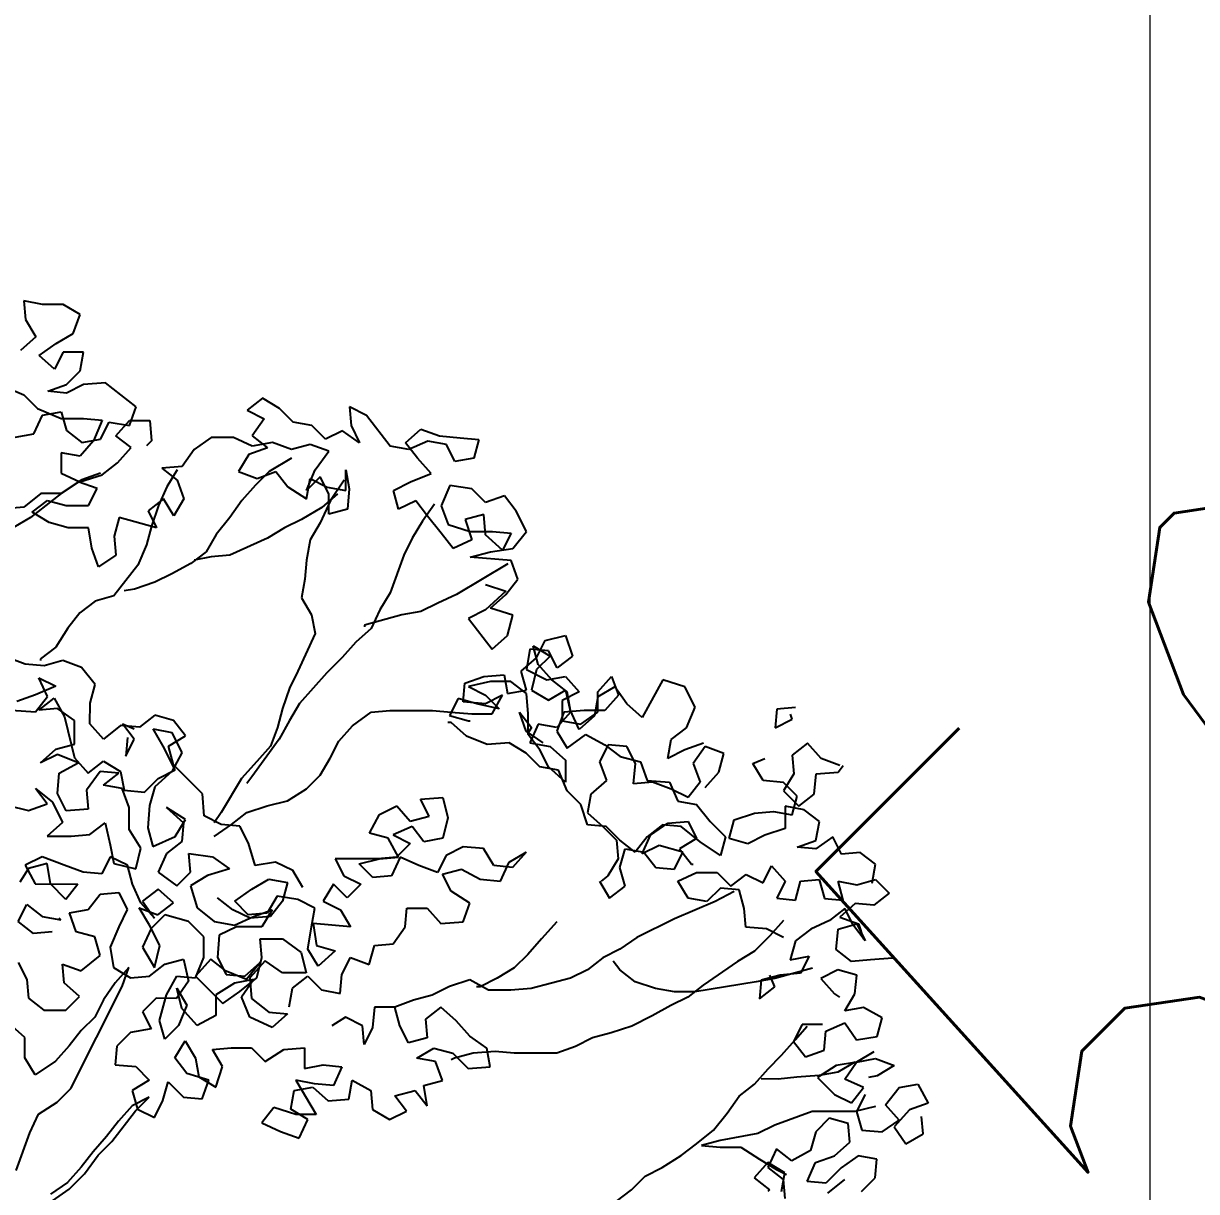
# Model space of a CAD drawing. Header units: millimetres. Extents: x 684983 to 685377, y 990360 to 990509.
# Drawn here: x 685037.061 to 685038.053, y 990438.119 to 990439.107 of the extents above; entities that cross this region are included whole.
import ezdxf

# ---------------------------------------------------------------- set-up
doc = ezdxf.new("R2010")
doc.units = ezdxf.units.MM
doc.layers.add('grid', color=8, linetype='Continuous', lineweight=9)
doc.layers.add('GRID LEVELS', color=7, linetype='Continuous', lineweight=13)
doc.layers.add('TEAK', color=7, linetype='Continuous')
doc.styles.get("Standard").update_dxf_attribs({"font": 'RomanS'})

# ---------------------------------------------------------------- blocks, each defined once
blk = doc.blocks.new('A$C25655A80')
at = {"color": 62}
for p, q in [((0.20665, 2.06565), (0.19608, 2.06758)), ((0.19608, 2.06758), (0.19703, 2.05701)), ((0.21818, 2.06564), (0.20665, 2.06565)), ((0.22779, 2.05986), (0.21818, 2.06564)), ((0.22394, 2.04929), (0.22779, 2.05986)), ((0.19703, 2.05701), (0.20279, 2.04739)), ((0.20279, 2.04739), (0.19413, 2.03971)), ((0.21432, 2.04353), (0.22394, 2.04929)), ((0.2047, 2.03681), (0.21432, 2.04353)), ((0.21816, 2.03872), (0.21334, 2.02911)), ((0.22969, 2.03871), (0.21816, 2.03872)), ((0.22776, 2.02814), (0.22969, 2.03871)), ((0.21334, 2.02911), (0.2047, 2.03681)), ((0.22006, 2.02046), (0.22776, 2.02814)), ((0.1845, 2.01953), (0.19603, 2.01471)), ((0.20949, 2.01662), (0.22006, 2.02046)), ((0.22968, 2.02045), (0.22006, 2.01565)), ((0.24218, 2.0214), (0.22968, 2.02045)), ((0.25947, 2.00792), (0.24218, 2.0214)), ((0.19603, 2.01471), (0.20371, 2.00701)), ((0.22006, 2.01565), (0.20949, 2.01662)), ((0.33061, 2.01266), (0.32195, 2.00594)), ((0.34022, 2.00689), (0.33061, 2.01266)), ((0.20371, 2.00701), (0.21716, 2.00123)), ((0.20659, 2.00316), (0.21717, 2.00508)), ((0.21717, 2.00508), (0.22004, 1.9945)), ((0.25561, 1.99735), (0.25947, 2.00792)), ((0.32195, 2.00594), (0.33156, 2.00113)), ((0.3479, 1.99919), (0.34022, 2.00689)), ((0.37963, 2.00781), (0.38058, 1.99724)), ((0.38924, 2.003), (0.37963, 2.00781)), ((0.20177, 1.99259), (0.20659, 2.00316)), ((0.21716, 2.00123), (0.22966, 2.00122)), ((0.22966, 2.00122), (0.24023, 2.00025)), ((0.24023, 2.00025), (0.23542, 1.98872)), ((0.23926, 1.98968), (0.24408, 1.99928)), ((0.24408, 1.99928), (0.25561, 1.99735)), ((0.24792, 1.99159), (0.25561, 2.00024)), ((0.25561, 2.00024), (0.26715, 2.00022)), ((0.26715, 2.00022), (0.2681, 1.98869)), ((0.33156, 2.00113), (0.32482, 1.99152)), ((0.35847, 1.99726), (0.3479, 1.99919)), ((0.40268, 1.98568), (0.38924, 2.003)), ((0.1912, 1.99068), (0.20177, 1.99259)), ((0.22004, 1.9945), (0.22869, 1.98776)), ((0.25656, 1.98485), (0.24792, 1.99159)), ((0.36615, 1.98956), (0.35847, 1.99726)), ((0.37577, 1.99436), (0.36615, 1.98956)), ((0.38538, 1.98762), (0.37577, 1.99436)), ((0.38058, 1.99724), (0.38538, 1.98762)), ((0.41133, 1.9876), (0.41999, 1.99528)), ((0.41999, 1.99528), (0.43056, 1.99142)), ((0.23542, 1.98872), (0.22772, 1.98007)), ((0.22869, 1.98776), (0.23926, 1.98968)), ((0.2681, 1.98869), (0.26521, 1.98581)), ((0.30175, 1.99058), (0.29213, 1.98386)), ((0.31425, 1.99057), (0.30175, 1.99058)), ((0.32482, 1.98575), (0.31425, 1.99057)), ((0.32482, 1.99152), (0.33347, 1.98478)), ((0.33635, 1.98766), (0.32482, 1.98575)), ((0.34692, 1.98381), (0.33635, 1.98766)), ((0.3575, 1.98668), (0.34692, 1.98381)), ((0.36807, 1.98283), (0.3575, 1.98668)), ((0.41325, 1.98375), (0.40268, 1.98568)), ((0.41806, 1.97894), (0.41133, 1.9876)), ((0.42383, 1.98855), (0.41325, 1.98375)), ((0.4344, 1.98661), (0.42383, 1.98855)), ((0.43056, 1.99142), (0.4421, 1.99045)), ((0.4392, 1.977), (0.4344, 1.98661)), ((0.4421, 1.99045), (0.45267, 1.98948)), ((0.45267, 1.98948), (0.44978, 1.97891)), ((0.21715, 1.98201), (0.21714, 1.97047)), ((0.22772, 1.98007), (0.21715, 1.98201)), ((0.24886, 1.97621), (0.25656, 1.98485)), ((0.29213, 1.98386), (0.28539, 1.97425)), ((0.32289, 1.98095), (0.31711, 1.97134)), ((0.33347, 1.98478), (0.32289, 1.98095)), ((0.34692, 1.979), (0.33441, 1.97132)), ((0.36037, 1.97226), (0.36807, 1.98283)), ((0.42574, 1.97028), (0.41806, 1.97894)), ((0.44978, 1.97891), (0.4392, 1.977)), ((0.24021, 1.96949), (0.24886, 1.97621)), ((0.28539, 1.97425), (0.27385, 1.9733)), ((0.27385, 1.9733), (0.2825, 1.96657)), ((0.28251, 1.97233), (0.27673, 1.96273)), ((0.35555, 1.96073), (0.36037, 1.97226)), ((0.37766, 1.96071), (0.37767, 1.97225)), ((0.37767, 1.97225), (0.37959, 1.96167)), ((0.22867, 1.96661), (0.21712, 1.95893)), ((0.22674, 1.96566), (0.21712, 1.95893)), ((0.21714, 1.97047), (0.22771, 1.96565)), ((0.23731, 1.9618), (0.22674, 1.96566)), ((0.22771, 1.96565), (0.24021, 1.96949)), ((0.23925, 1.97045), (0.22867, 1.96661)), ((0.2825, 1.96657), (0.28634, 1.95599)), ((0.31711, 1.97134), (0.32768, 1.96749)), ((0.33441, 1.97132), (0.32672, 1.96364)), ((0.32768, 1.96749), (0.33826, 1.97132)), ((0.33826, 1.97132), (0.34498, 1.96266)), ((0.36325, 1.96841), (0.35555, 1.96073)), ((0.35555, 1.95592), (0.35748, 1.96746)), ((0.35748, 1.96746), (0.36709, 1.96264)), ((0.36805, 1.9588), (0.36325, 1.96841)), ((0.37671, 1.96648), (0.36901, 1.95495)), ((0.40458, 1.96069), (0.4142, 1.96548)), ((0.4142, 1.96548), (0.42574, 1.97028)), ((0.20559, 1.95895), (0.19597, 1.95126)), ((0.21712, 1.95893), (0.19981, 1.94549)), ((0.21712, 1.95893), (0.20559, 1.95895)), ((0.2325, 1.95219), (0.23731, 1.9618)), ((0.27673, 1.96273), (0.27191, 1.95216)), ((0.32672, 1.96364), (0.31902, 1.955)), ((0.34498, 1.96266), (0.35555, 1.95592)), ((0.37286, 1.95879), (0.3642, 1.95111)), ((0.36709, 1.96264), (0.37766, 1.96071)), ((0.36804, 1.94726), (0.36805, 1.9588)), ((0.37959, 1.96167), (0.37862, 1.95014)), ((0.40745, 1.95011), (0.40458, 1.96069)), ((0.43631, 1.96354), (0.43149, 1.95201)), ((0.4488, 1.96161), (0.43631, 1.96354)), ((0.45648, 1.95391), (0.4488, 1.96161)), ((0.20077, 1.94838), (0.20943, 1.9551)), ((0.20943, 1.9551), (0.22, 1.9522)), ((0.22, 1.9522), (0.2325, 1.95219)), ((0.2748, 1.956), (0.26614, 1.94928)), ((0.27191, 1.95216), (0.26806, 1.94062)), ((0.28056, 1.94638), (0.2748, 1.956)), ((0.28634, 1.95599), (0.28056, 1.94638)), ((0.31902, 1.955), (0.31228, 1.94539)), ((0.36901, 1.95495), (0.36323, 1.94246)), ((0.41707, 1.95491), (0.40745, 1.95011)), ((0.42379, 1.94625), (0.41707, 1.95491)), ((0.42764, 1.95297), (0.42091, 1.94337)), ((0.43149, 1.95201), (0.43532, 1.94143)), ((0.46706, 1.95774), (0.45648, 1.95391)), ((0.47378, 1.94909), (0.46706, 1.95774)), ((0.19597, 1.95126), (0.18539, 1.95031)), ((0.19981, 1.94549), (0.19019, 1.93973)), ((0.21038, 1.9426), (0.20077, 1.94838)), ((0.2498, 1.94545), (0.2469, 1.93487)), ((0.27094, 1.93966), (0.2498, 1.94545)), ((0.26614, 1.94928), (0.27094, 1.93966)), ((0.31228, 1.94539), (0.30458, 1.93578)), ((0.3642, 1.95111), (0.35266, 1.94439)), ((0.37862, 1.95014), (0.36804, 1.94726)), ((0.43147, 1.93663), (0.42379, 1.94625)), ((0.45552, 1.94718), (0.44494, 1.94431)), ((0.45647, 1.93564), (0.45552, 1.94718)), ((0.47954, 1.93755), (0.47378, 1.94909)), ((0.22095, 1.93971), (0.21038, 1.9426)), ((0.23249, 1.93969), (0.22095, 1.93971)), ((0.2344, 1.92816), (0.23249, 1.93969)), ((0.26806, 1.94062), (0.26516, 1.93005)), ((0.34304, 1.93959), (0.33342, 1.93383)), ((0.35266, 1.94439), (0.34304, 1.93959)), ((0.36323, 1.94246), (0.35745, 1.93285)), ((0.42091, 1.94337), (0.41513, 1.93376)), ((0.43532, 1.94143), (0.44782, 1.93757)), ((0.44494, 1.94431), (0.44877, 1.93277)), ((0.2469, 1.93487), (0.24785, 1.9243)), ((0.30458, 1.93578), (0.29881, 1.92618)), ((0.33342, 1.93383), (0.31226, 1.92424)), ((0.35745, 1.93285), (0.35552, 1.92132)), ((0.41513, 1.93376), (0.41031, 1.92415)), ((0.4382, 1.92797), (0.43147, 1.93663)), ((0.44877, 1.93277), (0.4382, 1.92797)), ((0.44782, 1.93757), (0.46031, 1.93756)), ((0.46607, 1.92698), (0.45647, 1.93564)), ((0.46031, 1.93756), (0.47089, 1.93659)), ((0.47089, 1.93659), (0.46607, 1.92698)), ((0.47184, 1.92794), (0.47954, 1.93755)), ((0.23824, 1.91758), (0.2344, 1.92816)), ((0.26516, 1.93005), (0.26035, 1.91852)), ((0.29881, 1.92618), (0.29015, 1.91945)), ((0.4478, 1.92316), (0.45934, 1.92603)), ((0.45934, 1.92603), (0.47184, 1.92794)), ((0.24785, 1.9243), (0.23824, 1.91758)), ((0.29015, 1.91945), (0.27957, 1.9137)), ((0.30169, 1.92329), (0.29207, 1.92138)), ((0.31226, 1.92424), (0.30169, 1.92329)), ((0.35552, 1.92132), (0.35455, 1.91074)), ((0.41031, 1.92415), (0.4026, 1.90301)), ((0.46895, 1.91929), (0.44009, 1.90201)), ((0.47087, 1.92121), (0.4478, 1.92316)), ((0.47471, 1.91063), (0.47087, 1.92121)), ((0.26035, 1.91852), (0.24687, 1.90123)), ((0.27957, 1.9137), (0.26995, 1.9089)), ((0.26995, 1.9089), (0.25841, 1.90506)), ((0.35455, 1.91074), (0.35261, 1.90017)), ((0.45644, 1.90777), (0.46797, 1.90391)), ((0.46797, 1.90199), (0.47471, 1.91063)), ((0.24687, 1.90123), (0.2363, 1.89836)), ((0.25841, 1.90506), (0.25264, 1.90411)), ((0.35261, 1.90017), (0.35837, 1.89055)), ((0.4026, 1.90301), (0.39683, 1.8934)), ((0.44009, 1.90201), (0.42952, 1.89722)), ((0.46797, 1.90391), (0.45643, 1.89335)), ((0.45931, 1.89431), (0.46797, 1.90199)), ((0.2363, 1.89836), (0.22764, 1.89163)), ((0.39683, 1.8934), (0.39201, 1.88283)), ((0.4199, 1.89242), (0.40932, 1.89051)), ((0.42952, 1.89722), (0.4199, 1.89242)), ((0.45643, 1.89335), (0.44681, 1.88855)), ((0.47181, 1.89045), (0.45931, 1.89431)), ((0.22764, 1.89163), (0.2209, 1.88299)), ((0.35837, 1.89055), (0.36029, 1.87998)), ((0.40932, 1.89051), (0.38817, 1.88476)), ((0.44681, 1.88855), (0.46025, 1.87123)), ((0.46891, 1.87892), (0.47181, 1.89045)), ((0.2209, 1.88299), (0.21416, 1.87242)), ((0.36029, 1.87998), (0.35065, 1.85884)), ((0.39201, 1.88283), (0.38335, 1.87515)), ((0.38817, 1.88476), (0.38817, 1.8838)), ((0.38335, 1.87515), (0.37565, 1.8665)), ((0.46025, 1.87123), (0.46891, 1.87892)), ((0.48333, 1.87314), (0.49293, 1.86736)), ((0.4862, 1.86256), (0.48333, 1.87314)), ((0.48524, 1.8664), (0.49006, 1.87601)), ((0.49006, 1.87601), (0.5016, 1.87889)), ((0.5016, 1.87889), (0.50543, 1.86735)), ((0.19685, 1.86282), (0.18628, 1.86668)), ((0.21416, 1.87242), (0.2055, 1.8657)), ((0.37565, 1.8665), (0.367, 1.85786)), ((0.47658, 1.85872), (0.48524, 1.8664)), ((0.4814, 1.87121), (0.47947, 1.85968)), ((0.49198, 1.87024), (0.4814, 1.87121)), ((0.49293, 1.86736), (0.48524, 1.85968)), ((0.49677, 1.86063), (0.49198, 1.87024)), ((0.50543, 1.86735), (0.49677, 1.86063)), ((0.20742, 1.86185), (0.19685, 1.86282)), ((0.2055, 1.8657), (0.2055, 1.86474)), ((0.218, 1.86473), (0.20742, 1.86185)), ((0.22857, 1.86087), (0.218, 1.86473)), ((0.23625, 1.85125), (0.22857, 1.86087)), ((0.47947, 1.85968), (0.491, 1.8539)), ((0.48524, 1.85968), (0.48234, 1.84814)), ((0.49388, 1.8539), (0.4862, 1.86256)), ((0.20453, 1.85513), (0.21414, 1.85031)), ((0.20933, 1.84455), (0.20453, 1.85513)), ((0.35065, 1.85884), (0.34584, 1.84923)), ((0.367, 1.85786), (0.3516, 1.84057)), ((0.44486, 1.85202), (0.45543, 1.85586)), ((0.45928, 1.85297), (0.44678, 1.8501)), ((0.45543, 1.85586), (0.46697, 1.85681)), ((0.47081, 1.85296), (0.45928, 1.85297)), ((0.46697, 1.85681), (0.46888, 1.84623)), ((0.47946, 1.84622), (0.47081, 1.85296)), ((0.47946, 1.84814), (0.47658, 1.85872)), ((0.491, 1.8539), (0.50158, 1.85582)), ((0.50253, 1.84716), (0.49388, 1.8539)), ((0.50158, 1.85582), (0.50926, 1.84716)), ((0.51983, 1.84715), (0.52753, 1.85579)), ((0.52753, 1.85579), (0.53137, 1.84521)), ((0.55637, 1.85384), (0.54481, 1.8327)), ((0.56886, 1.84999), (0.55637, 1.85384)), ((0.21414, 1.85031), (0.2026, 1.84551)), ((0.23336, 1.84068), (0.23625, 1.85125)), ((0.34584, 1.84923), (0.34198, 1.8377)), ((0.44388, 1.84145), (0.44486, 1.85202)), ((0.44678, 1.8501), (0.45638, 1.84528)), ((0.46888, 1.84623), (0.47946, 1.84814)), ((0.48041, 1.83469), (0.47946, 1.84622)), ((0.48234, 1.84814), (0.49195, 1.84237)), ((0.49195, 1.84237), (0.50157, 1.84812)), ((0.50926, 1.84716), (0.49964, 1.84236)), ((0.50157, 1.84812), (0.50444, 1.83563)), ((0.50444, 1.83659), (0.50253, 1.84716)), ((0.51982, 1.83561), (0.51983, 1.84715)), ((0.52945, 1.85002), (0.51983, 1.84426)), ((0.53617, 1.8404), (0.52945, 1.85002)), ((0.57462, 1.83844), (0.56886, 1.84999)), ((0.2026, 1.84551), (0.19202, 1.84168)), ((0.20259, 1.8359), (0.20933, 1.84455)), ((0.20452, 1.83686), (0.21317, 1.84358)), ((0.21317, 1.84358), (0.21893, 1.833)), ((0.23335, 1.82914), (0.23336, 1.84068)), ((0.3516, 1.84057), (0.34582, 1.83096)), ((0.441, 1.84337), (0.43619, 1.83376)), ((0.45157, 1.84048), (0.441, 1.84337)), ((0.45638, 1.84048), (0.44388, 1.84145)), ((0.46407, 1.83758), (0.45157, 1.84048)), ((0.45638, 1.84528), (0.46407, 1.83758)), ((0.466, 1.84527), (0.45638, 1.84048)), ((0.46022, 1.8347), (0.466, 1.84527)), ((0.49964, 1.84236), (0.49963, 1.83082)), ((0.51983, 1.84426), (0.5179, 1.83369)), ((0.53137, 1.84521), (0.52367, 1.83657)), ((0.54481, 1.8327), (0.53617, 1.8404)), ((0.18914, 1.83688), (0.20259, 1.8359)), ((0.21509, 1.83781), (0.20452, 1.83686)), ((0.2247, 1.83107), (0.21509, 1.83781)), ((0.21893, 1.833), (0.22468, 1.80993)), ((0.26988, 1.83392), (0.26122, 1.8272)), ((0.28045, 1.83102), (0.26988, 1.83392)), ((0.34198, 1.8377), (0.33909, 1.82712)), ((0.38139, 1.82805), (0.39197, 1.83573)), ((0.39197, 1.83573), (0.40254, 1.83668)), ((0.40254, 1.83668), (0.42658, 1.83666)), ((0.42658, 1.83666), (0.43715, 1.83569)), ((0.43619, 1.83376), (0.44676, 1.83087)), ((0.43715, 1.83569), (0.44868, 1.83471)), ((0.44868, 1.83471), (0.46022, 1.8347)), ((0.4756, 1.83565), (0.48232, 1.82699)), ((0.47944, 1.82507), (0.4756, 1.83565)), ((0.4804, 1.82315), (0.48041, 1.83469)), ((0.50444, 1.83563), (0.49674, 1.82698)), ((0.5006, 1.83563), (0.49674, 1.82506)), ((0.51213, 1.83658), (0.5006, 1.83563)), ((0.50924, 1.82601), (0.50444, 1.83659)), ((0.5179, 1.83369), (0.50924, 1.82601)), ((0.5102, 1.82889), (0.51982, 1.83561)), ((0.52367, 1.83657), (0.51213, 1.83658)), ((0.5698, 1.82691), (0.57462, 1.83844)), ((0.62076, 1.83744), (0.61979, 1.82687)), ((0.63134, 1.83839), (0.62076, 1.83744)), ((0.62941, 1.83167), (0.62845, 1.83455)), ((0.22469, 1.81762), (0.2247, 1.83107)), ((0.24103, 1.82049), (0.23335, 1.82914)), ((0.25065, 1.82817), (0.24103, 1.82049)), ((0.26122, 1.8272), (0.25065, 1.82817)), ((0.25161, 1.82913), (0.25834, 1.82624)), ((0.25833, 1.82047), (0.25161, 1.82913)), ((0.26891, 1.82623), (0.27949, 1.8243)), ((0.27467, 1.81661), (0.26891, 1.82623)), ((0.28717, 1.82237), (0.28045, 1.83102)), ((0.33909, 1.82712), (0.33523, 1.81655)), ((0.34582, 1.83096), (0.34004, 1.82039)), ((0.37369, 1.8194), (0.38139, 1.82805)), ((0.43714, 1.82992), (0.43522, 1.82992)), ((0.44579, 1.82222), (0.43714, 1.82992)), ((0.44676, 1.83087), (0.44772, 1.83087)), ((0.48232, 1.82699), (0.4804, 1.82411)), ((0.48617, 1.82891), (0.48135, 1.81834)), ((0.49674, 1.82698), (0.48617, 1.82891)), ((0.49963, 1.83082), (0.5102, 1.82889)), ((0.56114, 1.82019), (0.5698, 1.82691)), ((0.61979, 1.82687), (0.62941, 1.83167)), ((0.25449, 1.82143), (0.25352, 1.81086)), ((0.25352, 1.81086), (0.25833, 1.82047)), ((0.27756, 1.81661), (0.28717, 1.82237)), ((0.27949, 1.8243), (0.28524, 1.81275)), ((0.34004, 1.82039), (0.32464, 1.79926)), ((0.45732, 1.8174), (0.44579, 1.82222)), ((0.48904, 1.81834), (0.47944, 1.82507)), ((0.48712, 1.81449), (0.4804, 1.82315)), ((0.49674, 1.82506), (0.5025, 1.81544)), ((0.5025, 1.81544), (0.51308, 1.82312)), ((0.51308, 1.82312), (0.52365, 1.81734)), ((0.55921, 1.80962), (0.56114, 1.82019)), ((0.20545, 1.80706), (0.21411, 1.81474)), ((0.21411, 1.81474), (0.22469, 1.81762)), ((0.28139, 1.80315), (0.27467, 1.81661)), ((0.28043, 1.80603), (0.27756, 1.81661)), ((0.33523, 1.81655), (0.32754, 1.80791)), ((0.36887, 1.80979), (0.37369, 1.8194)), ((0.46982, 1.81835), (0.45732, 1.8174)), ((0.47943, 1.81258), (0.46982, 1.81835)), ((0.48135, 1.81834), (0.49289, 1.81641)), ((0.49192, 1.80487), (0.48712, 1.81449)), ((0.49289, 1.81641), (0.50153, 1.80871)), ((0.52557, 1.81734), (0.52076, 1.80773)), ((0.52365, 1.81734), (0.5323, 1.81061)), ((0.53615, 1.81637), (0.52557, 1.81734)), ((0.54094, 1.80675), (0.53615, 1.81637)), ((0.56883, 1.81442), (0.55921, 1.80962)), ((0.57941, 1.81825), (0.56883, 1.81442)), ((0.58037, 1.81633), (0.57363, 1.80672)), ((0.59094, 1.81247), (0.58037, 1.81633)), ((0.63805, 1.8182), (0.62939, 1.81148)), ((0.64573, 1.80954), (0.63805, 1.8182)), ((0.21507, 1.81186), (0.20545, 1.80706)), ((0.2266, 1.80704), (0.21507, 1.81186)), ((0.21602, 1.80128), (0.2266, 1.80704)), ((0.22468, 1.80993), (0.23236, 1.80127)), ((0.23236, 1.80127), (0.24102, 1.80799)), ((0.24102, 1.80799), (0.25063, 1.80221)), ((0.28524, 1.81275), (0.27947, 1.80219)), ((0.32754, 1.80791), (0.31888, 1.7983)), ((0.3631, 1.80019), (0.36887, 1.80979)), ((0.48711, 1.80488), (0.47943, 1.81258)), ((0.50153, 1.80871), (0.50152, 1.79621)), ((0.52076, 1.80773), (0.52459, 1.79715)), ((0.5323, 1.81061), (0.54383, 1.80771)), ((0.53997, 1.79522), (0.54094, 1.80675)), ((0.54383, 1.80771), (0.54766, 1.79713)), ((0.57363, 1.80672), (0.57746, 1.79614)), ((0.58804, 1.8019), (0.59094, 1.81247)), ((0.60727, 1.80669), (0.61401, 1.80957)), ((0.61303, 1.79707), (0.60727, 1.80669)), ((0.62939, 1.81148), (0.63034, 1.8009)), ((0.6563, 1.80569), (0.64573, 1.80954)), ((0.21505, 1.78975), (0.21602, 1.80128)), ((0.23909, 1.80222), (0.23139, 1.79166)), ((0.24966, 1.80125), (0.23909, 1.80222)), ((0.24101, 1.79453), (0.24966, 1.80125)), ((0.25063, 1.80221), (0.25254, 1.79164)), ((0.27947, 1.80219), (0.26984, 1.79354)), ((0.27177, 1.79835), (0.28139, 1.80315)), ((0.29676, 1.78967), (0.28043, 1.80603)), ((0.3554, 1.7925), (0.3631, 1.80019)), ((0.49768, 1.80295), (0.48711, 1.80488)), ((0.50152, 1.79621), (0.49192, 1.80487)), ((0.50248, 1.79141), (0.49768, 1.80295)), ((0.58035, 1.79326), (0.58804, 1.8019)), ((0.63034, 1.8009), (0.62456, 1.7913)), ((0.64187, 1.78936), (0.64284, 1.80089)), ((0.64284, 1.80089), (0.65533, 1.80184)), ((0.65533, 1.80184), (0.65822, 1.80568)), ((0.25158, 1.7926), (0.24101, 1.79453)), ((0.26407, 1.79066), (0.27177, 1.79835)), ((0.26984, 1.79354), (0.26695, 1.78297)), ((0.31888, 1.7983), (0.30732, 1.77909)), ((0.32464, 1.79926), (0.32176, 1.79542)), ((0.52459, 1.79715), (0.51593, 1.78947)), ((0.55055, 1.79617), (0.53997, 1.79522)), ((0.54766, 1.79713), (0.56016, 1.79616)), ((0.56112, 1.79231), (0.55055, 1.79617)), ((0.56016, 1.79616), (0.56496, 1.78558)), ((0.57746, 1.79614), (0.57073, 1.7875)), ((0.62457, 1.7961), (0.61303, 1.79707)), ((0.63225, 1.7884), (0.62457, 1.7961)), ((0.20255, 1.79264), (0.21216, 1.78494)), ((0.20927, 1.78398), (0.20255, 1.79264)), ((0.21985, 1.78013), (0.21505, 1.78975)), ((0.23139, 1.79166), (0.23234, 1.78108)), ((0.25541, 1.78202), (0.25158, 1.7926)), ((0.25254, 1.79164), (0.26407, 1.79066)), ((0.29771, 1.77717), (0.29676, 1.78967)), ((0.34482, 1.78578), (0.3554, 1.7925)), ((0.4198, 1.78668), (0.4323, 1.78763)), ((0.4246, 1.77706), (0.4198, 1.78668)), ((0.4323, 1.78763), (0.43517, 1.77609)), ((0.51016, 1.78371), (0.50248, 1.79141)), ((0.51593, 1.78947), (0.514, 1.7789)), ((0.57073, 1.7875), (0.56112, 1.79231)), ((0.62456, 1.7913), (0.63321, 1.78264)), ((0.62936, 1.77783), (0.63225, 1.7884)), ((0.63321, 1.78264), (0.64187, 1.78936)), ((0.18716, 1.78304), (0.1987, 1.78015)), ((0.1987, 1.78015), (0.20927, 1.78398)), ((0.21216, 1.78494), (0.21792, 1.7734)), ((0.23234, 1.78108), (0.21985, 1.78013)), ((0.2554, 1.76952), (0.25541, 1.78202)), ((0.26695, 1.78297), (0.26598, 1.77047)), ((0.27656, 1.782), (0.28617, 1.77334)), ((0.28713, 1.77526), (0.27656, 1.782)), ((0.32174, 1.77908), (0.33328, 1.78291)), ((0.33328, 1.78291), (0.34482, 1.78578)), ((0.39672, 1.77805), (0.40634, 1.78284)), ((0.40634, 1.78284), (0.41402, 1.77418)), ((0.514, 1.77217), (0.51016, 1.78371)), ((0.56496, 1.78558), (0.57553, 1.78365)), ((0.57553, 1.78365), (0.58321, 1.77403)), ((0.62552, 1.78264), (0.62551, 1.77015)), ((0.63609, 1.78071), (0.62552, 1.78264)), ((0.64473, 1.77397), (0.63609, 1.78071)), ((0.21792, 1.7734), (0.20926, 1.76572)), ((0.23329, 1.76666), (0.24195, 1.77338)), ((0.24195, 1.77338), (0.24482, 1.76088)), ((0.28136, 1.76565), (0.28713, 1.77526)), ((0.28617, 1.77334), (0.2852, 1.76277)), ((0.30732, 1.77236), (0.29771, 1.77717)), ((0.30732, 1.77909), (0.30347, 1.77332)), ((0.31308, 1.77235), (0.32174, 1.77908)), ((0.39095, 1.76748), (0.39672, 1.77805)), ((0.41402, 1.77418), (0.4246, 1.77706)), ((0.43517, 1.77609), (0.43228, 1.76455)), ((0.514, 1.7789), (0.52265, 1.7712)), ((0.55918, 1.77309), (0.57071, 1.77404)), ((0.57071, 1.77404), (0.57551, 1.76442)), ((0.58321, 1.77403), (0.59186, 1.76537)), ((0.59378, 1.76441), (0.59667, 1.77498)), ((0.59667, 1.77498), (0.60821, 1.77881)), ((0.60821, 1.77881), (0.61879, 1.77976)), ((0.61879, 1.77976), (0.62936, 1.77783)), ((0.6428, 1.7634), (0.64473, 1.77397)), ((0.22272, 1.76571), (0.23329, 1.76666)), ((0.26212, 1.75894), (0.2554, 1.76952)), ((0.26598, 1.77047), (0.26885, 1.7599)), ((0.30347, 1.76563), (0.31308, 1.77235)), ((0.31789, 1.77139), (0.30732, 1.77236)), ((0.32269, 1.76177), (0.31789, 1.77139)), ((0.40152, 1.76458), (0.39095, 1.76748)), ((0.41498, 1.7713), (0.4044, 1.7665)), ((0.4217, 1.76264), (0.41498, 1.7713)), ((0.52457, 1.7712), (0.514, 1.77217)), ((0.52265, 1.7712), (0.53033, 1.7635)), ((0.53225, 1.7635), (0.52457, 1.7712)), ((0.55629, 1.77213), (0.54764, 1.76541)), ((0.54956, 1.76637), (0.55918, 1.77309)), ((0.56687, 1.77116), (0.55629, 1.77213)), ((0.57743, 1.7625), (0.56687, 1.77116)), ((0.62551, 1.77015), (0.61397, 1.76631)), ((0.20926, 1.76572), (0.22272, 1.76571)), ((0.24482, 1.76088), (0.24673, 1.75031)), ((0.26885, 1.7599), (0.28136, 1.76565)), ((0.2852, 1.76277), (0.27654, 1.75605)), ((0.32652, 1.74927), (0.32269, 1.76177)), ((0.40727, 1.754), (0.40152, 1.76458)), ((0.4044, 1.7665), (0.41401, 1.76169)), ((0.41401, 1.76169), (0.40631, 1.754)), ((0.43228, 1.76455), (0.4217, 1.76264)), ((0.53033, 1.7635), (0.53128, 1.75293)), ((0.5409, 1.75676), (0.53225, 1.7635)), ((0.54764, 1.76541), (0.5409, 1.75676)), ((0.54474, 1.7558), (0.54956, 1.76637)), ((0.55436, 1.7606), (0.54474, 1.7558)), ((0.56781, 1.75674), (0.55436, 1.7606)), ((0.57551, 1.76442), (0.56589, 1.75866)), ((0.58896, 1.7548), (0.57743, 1.7625)), ((0.59186, 1.76537), (0.58896, 1.7548)), ((0.60435, 1.76151), (0.59378, 1.76441)), ((0.61397, 1.76631), (0.60435, 1.76151)), ((0.63222, 1.75957), (0.6428, 1.7634)), ((0.65242, 1.76531), (0.6428, 1.75859)), ((0.65722, 1.7557), (0.65242, 1.76531)), ((0.20636, 1.75419), (0.19675, 1.74939)), ((0.21886, 1.74937), (0.20636, 1.75419)), ((0.24482, 1.75415), (0.24, 1.74454)), ((0.25442, 1.74934), (0.24482, 1.75415)), ((0.25923, 1.74741), (0.26212, 1.75894)), ((0.27654, 1.75605), (0.27172, 1.74548)), ((0.28904, 1.75603), (0.30249, 1.7541)), ((0.28999, 1.74546), (0.28904, 1.75603)), ((0.30249, 1.7541), (0.3121, 1.74736)), ((0.40631, 1.754), (0.39574, 1.75305)), ((0.3967, 1.75305), (0.40727, 1.754)), ((0.40824, 1.754), (0.40342, 1.74343)), ((0.41881, 1.74919), (0.40824, 1.754)), ((0.43419, 1.75494), (0.42938, 1.74533)), ((0.44381, 1.75974), (0.43419, 1.75494)), ((0.45534, 1.75877), (0.44381, 1.75974)), ((0.4611, 1.74915), (0.45534, 1.75877)), ((0.46976, 1.75106), (0.47938, 1.75682)), ((0.47938, 1.75682), (0.47168, 1.74818)), ((0.53224, 1.74812), (0.53513, 1.75869)), ((0.53513, 1.75869), (0.5457, 1.75676)), ((0.5457, 1.75676), (0.55243, 1.7481)), ((0.563, 1.74713), (0.56781, 1.75674)), ((0.56589, 1.75866), (0.57262, 1.75001)), ((0.6428, 1.75859), (0.63222, 1.75957)), ((0.66779, 1.75665), (0.65722, 1.7557)), ((0.67644, 1.74991), (0.66779, 1.75665)), ((0.19867, 1.74747), (0.19385, 1.73978)), ((0.19675, 1.74939), (0.2025, 1.73881)), ((0.20924, 1.75034), (0.19867, 1.74747)), ((0.21116, 1.7388), (0.20924, 1.75034)), ((0.22943, 1.74551), (0.21886, 1.74937)), ((0.24673, 1.75031), (0.25923, 1.74741)), ((0.2573, 1.73876), (0.25442, 1.74934)), ((0.3121, 1.74736), (0.2996, 1.74353)), ((0.33806, 1.75118), (0.32652, 1.74927)), ((0.34767, 1.74637), (0.33806, 1.75118)), ((0.37171, 1.75307), (0.3765, 1.74346)), ((0.39574, 1.75305), (0.37171, 1.75307)), ((0.38516, 1.75018), (0.3967, 1.75305)), ((0.39284, 1.74248), (0.38516, 1.75018)), ((0.42938, 1.74533), (0.41881, 1.74919)), ((0.43226, 1.74437), (0.44284, 1.74724)), ((0.44284, 1.74724), (0.45341, 1.74146)), ((0.47168, 1.74818), (0.4611, 1.74915)), ((0.46494, 1.74049), (0.46976, 1.75106)), ((0.53128, 1.75293), (0.52551, 1.74332)), ((0.53511, 1.73754), (0.53224, 1.74812)), ((0.55243, 1.7481), (0.563, 1.74713)), ((0.57262, 1.75001), (0.57358, 1.75001)), ((0.61298, 1.7394), (0.6178, 1.749)), ((0.6178, 1.749), (0.62548, 1.74035)), ((0.6745, 1.73934), (0.67644, 1.74991)), ((0.24, 1.74454), (0.22943, 1.74551)), ((0.27172, 1.74548), (0.28229, 1.73778)), ((0.28229, 1.73778), (0.28999, 1.74546)), ((0.2996, 1.74353), (0.28998, 1.73777)), ((0.32459, 1.73581), (0.3342, 1.74157)), ((0.3342, 1.74157), (0.34478, 1.73964)), ((0.35343, 1.73675), (0.34767, 1.74637)), ((0.3765, 1.74346), (0.38611, 1.73864)), ((0.40342, 1.74343), (0.39284, 1.74248)), ((0.43706, 1.73475), (0.43226, 1.74437)), ((0.45341, 1.74146), (0.46494, 1.74049)), ((0.5207, 1.74044), (0.52646, 1.73082)), ((0.52551, 1.74332), (0.52166, 1.74044)), ((0.56492, 1.7404), (0.57549, 1.7452)), ((0.57068, 1.73078), (0.56492, 1.7404)), ((0.57549, 1.7452), (0.58703, 1.74519)), ((0.58703, 1.74519), (0.59471, 1.73749)), ((0.59471, 1.73749), (0.60337, 1.74421)), ((0.60337, 1.74421), (0.61298, 1.7394)), ((0.62548, 1.74035), (0.62066, 1.73074)), ((0.63124, 1.72977), (0.63413, 1.74034)), ((0.63413, 1.74034), (0.6447, 1.74129)), ((0.6447, 1.74129), (0.64758, 1.73071)), ((0.65528, 1.74032), (0.66585, 1.73839)), ((0.65815, 1.72974), (0.65528, 1.74032)), ((0.66585, 1.73839), (0.67643, 1.74126)), ((0.67643, 1.74126), (0.68411, 1.73356)), ((0.2025, 1.73881), (0.22654, 1.73879)), ((0.2198, 1.73014), (0.21116, 1.7388)), ((0.22654, 1.73879), (0.2198, 1.73014)), ((0.23903, 1.73301), (0.2496, 1.73396)), ((0.2496, 1.73396), (0.2544, 1.72434)), ((0.26209, 1.72818), (0.2573, 1.73876)), ((0.27171, 1.73586), (0.26306, 1.72914)), ((0.28036, 1.72816), (0.27171, 1.73586)), ((0.28998, 1.73777), (0.29382, 1.72527)), ((0.31497, 1.72909), (0.32459, 1.73581)), ((0.34478, 1.73964), (0.34188, 1.72907)), ((0.37073, 1.73866), (0.36495, 1.72905)), ((0.37841, 1.73096), (0.37073, 1.73866)), ((0.38611, 1.73864), (0.37841, 1.73096)), ((0.44763, 1.72801), (0.43706, 1.73475)), ((0.52646, 1.73082), (0.53511, 1.73754)), ((0.58895, 1.73653), (0.58125, 1.72885)), ((0.59663, 1.7346), (0.58605, 1.72885)), ((0.59952, 1.73556), (0.58895, 1.73653)), ((0.60239, 1.72499), (0.59952, 1.73556)), ((0.68411, 1.73356), (0.67545, 1.72684)), ((0.19287, 1.71767), (0.19769, 1.72728)), ((0.19769, 1.72728), (0.20633, 1.72054)), ((0.23229, 1.72436), (0.23903, 1.73301)), ((0.26978, 1.71952), (0.26209, 1.72818)), ((0.26306, 1.72914), (0.26978, 1.71952)), ((0.2717, 1.72144), (0.28036, 1.72816)), ((0.314, 1.72429), (0.30536, 1.73103)), ((0.32265, 1.7214), (0.31497, 1.72909)), ((0.339, 1.73196), (0.33323, 1.72235)), ((0.34188, 1.72907), (0.33515, 1.72042)), ((0.35054, 1.73002), (0.339, 1.73196)), ((0.36014, 1.72521), (0.35054, 1.73002)), ((0.36495, 1.72905), (0.37456, 1.72423)), ((0.44377, 1.71744), (0.44763, 1.72801)), ((0.58605, 1.72885), (0.56297, 1.71925)), ((0.58125, 1.72885), (0.57068, 1.73078)), ((0.62066, 1.73074), (0.63124, 1.72977)), ((0.64758, 1.73071), (0.65815, 1.72974)), ((0.66488, 1.72781), (0.65622, 1.72013)), ((0.67545, 1.72684), (0.66488, 1.72781)), ((0.20633, 1.72054), (0.2169, 1.71861)), ((0.22171, 1.72245), (0.23229, 1.72436)), ((0.22555, 1.71187), (0.22171, 1.72245)), ((0.2544, 1.72434), (0.24959, 1.71473)), ((0.26113, 1.7253), (0.2717, 1.72144)), ((0.26689, 1.71568), (0.26113, 1.7253)), ((0.27555, 1.72144), (0.26785, 1.71376)), ((0.289, 1.71758), (0.27555, 1.72144)), ((0.29382, 1.72527), (0.30342, 1.71757)), ((0.32361, 1.71947), (0.314, 1.72429)), ((0.31495, 1.71564), (0.32553, 1.72043)), ((0.33323, 1.72235), (0.32265, 1.7214)), ((0.33515, 1.72042), (0.32361, 1.71947)), ((0.32553, 1.72043), (0.33611, 1.72427)), ((0.33611, 1.72427), (0.33033, 1.71466)), ((0.35821, 1.71463), (0.36014, 1.72521)), ((0.37456, 1.72423), (0.38032, 1.71461)), ((0.41108, 1.71459), (0.41206, 1.72516)), ((0.41206, 1.72516), (0.42359, 1.72515)), ((0.42359, 1.72515), (0.43127, 1.71649)), ((0.60334, 1.71441), (0.60239, 1.72499)), ((0.65911, 1.72493), (0.65045, 1.71821)), ((0.66391, 1.71532), (0.65911, 1.72493)), ((0.20152, 1.71093), (0.19287, 1.71767)), ((0.2169, 1.71861), (0.21594, 1.71957)), ((0.24959, 1.71473), (0.24477, 1.7032)), ((0.26785, 1.71376), (0.26303, 1.70319)), ((0.27265, 1.70414), (0.26689, 1.71568)), ((0.29765, 1.70892), (0.289, 1.71758)), ((0.30342, 1.71757), (0.31495, 1.71564)), ((0.31592, 1.71467), (0.3063, 1.70988)), ((0.33033, 1.71466), (0.31592, 1.71467)), ((0.35628, 1.70214), (0.35821, 1.71463)), ((0.35918, 1.71656), (0.36109, 1.70406)), ((0.38032, 1.71461), (0.35918, 1.71656)), ((0.40435, 1.70498), (0.41108, 1.71459)), ((0.43127, 1.71649), (0.44377, 1.71744)), ((0.49664, 1.71739), (0.48798, 1.70779)), ((0.56297, 1.71925), (0.54182, 1.7087)), ((0.61488, 1.71344), (0.60334, 1.71441)), ((0.6245, 1.71824), (0.6168, 1.70959)), ((0.65045, 1.71821), (0.63987, 1.71342)), ((0.65525, 1.7134), (0.66583, 1.71628)), ((0.65622, 1.72013), (0.66679, 1.71628)), ((0.67063, 1.70666), (0.66391, 1.71532)), ((0.66583, 1.71628), (0.67063, 1.70666)), ((0.66679, 1.71628), (0.66967, 1.70762)), ((0.21209, 1.71188), (0.20152, 1.71093)), ((0.23612, 1.70898), (0.22555, 1.71187)), ((0.239, 1.6984), (0.23612, 1.70898)), ((0.29763, 1.69739), (0.29765, 1.70892)), ((0.3063, 1.70988), (0.30533, 1.69738)), ((0.32937, 1.70793), (0.34186, 1.70792)), ((0.33032, 1.69736), (0.32937, 1.70793)), ((0.34186, 1.70792), (0.35243, 1.70022)), ((0.48798, 1.70779), (0.48028, 1.69914)), ((0.54182, 1.7087), (0.5322, 1.70198)), ((0.6168, 1.70959), (0.60814, 1.70095)), ((0.62449, 1.70862), (0.61488, 1.71344)), ((0.63987, 1.71342), (0.63122, 1.70669)), ((0.65428, 1.70187), (0.65525, 1.7134)), ((0.24477, 1.7032), (0.24668, 1.69167)), ((0.26303, 1.70319), (0.26975, 1.69164)), ((0.26975, 1.69164), (0.27265, 1.70414)), ((0.36204, 1.69252), (0.35628, 1.70214)), ((0.36109, 1.70406), (0.37166, 1.70116)), ((0.37166, 1.70116), (0.36204, 1.69252)), ((0.39088, 1.69346), (0.39377, 1.70403)), ((0.39377, 1.70403), (0.40435, 1.70498)), ((0.5322, 1.70198), (0.52258, 1.69718)), ((0.60814, 1.70095), (0.59852, 1.69519)), ((0.63122, 1.70669), (0.62832, 1.69612)), ((0.66293, 1.69513), (0.65428, 1.70187)), ((0.19285, 1.6946), (0.19765, 1.68498)), ((0.22841, 1.68976), (0.239, 1.6984)), ((0.27552, 1.69356), (0.2861, 1.69644)), ((0.2861, 1.69644), (0.28897, 1.68394)), ((0.29282, 1.68586), (0.29763, 1.69739)), ((0.30148, 1.69642), (0.29282, 1.68682)), ((0.31012, 1.68969), (0.30148, 1.69642)), ((0.30533, 1.69738), (0.31012, 1.68776)), ((0.3207, 1.68679), (0.32936, 1.69447)), ((0.32936, 1.69447), (0.32166, 1.68487)), ((0.33224, 1.69543), (0.32358, 1.68583)), ((0.32742, 1.68582), (0.33032, 1.69736)), ((0.34185, 1.68869), (0.33224, 1.69543)), ((0.35243, 1.70022), (0.3553, 1.68868)), ((0.37549, 1.6877), (0.38031, 1.69731)), ((0.38031, 1.69731), (0.39088, 1.69346)), ((0.48028, 1.69914), (0.47259, 1.69146)), ((0.52258, 1.69718), (0.51392, 1.69046)), ((0.53219, 1.69044), (0.52835, 1.69525)), ((0.59852, 1.69519), (0.57928, 1.68175)), ((0.62832, 1.69612), (0.6389, 1.69804)), ((0.6389, 1.69804), (0.63408, 1.68843)), ((0.6735, 1.69608), (0.66293, 1.69513)), ((0.686, 1.69703), (0.6735, 1.69608)), ((0.21879, 1.68304), (0.21784, 1.69361)), ((0.21784, 1.69361), (0.22841, 1.68976)), ((0.24668, 1.69167), (0.25629, 1.68589)), ((0.25533, 1.69166), (0.24763, 1.68301)), ((0.25148, 1.68109), (0.25533, 1.69166)), ((0.26686, 1.68684), (0.27552, 1.69356)), ((0.32166, 1.68487), (0.31012, 1.68969)), ((0.31012, 1.68776), (0.3207, 1.68679)), ((0.3553, 1.68868), (0.34185, 1.68869)), ((0.37452, 1.67713), (0.37549, 1.6877)), ((0.47259, 1.69146), (0.46297, 1.6857)), ((0.51392, 1.69046), (0.5043, 1.68566)), ((0.54083, 1.68371), (0.53219, 1.69044)), ((0.62255, 1.68748), (0.61197, 1.6846)), ((0.61966, 1.68075), (0.61678, 1.68748)), ((0.64081, 1.6913), (0.61966, 1.68556)), ((0.63408, 1.68843), (0.62255, 1.68748)), ((0.65523, 1.69033), (0.64562, 1.68553)), ((0.6658, 1.68744), (0.65523, 1.69033)), ((0.66483, 1.67686), (0.6658, 1.68744)), ((0.19765, 1.68498), (0.1986, 1.67441)), ((0.22744, 1.67534), (0.21879, 1.68304)), ((0.22259, 1.62344), (0.25148, 1.68109)), ((0.24763, 1.68301), (0.2409, 1.67341)), ((0.25629, 1.68589), (0.26686, 1.68684)), ((0.27647, 1.67626), (0.28224, 1.68683)), ((0.28897, 1.68394), (0.28223, 1.67433)), ((0.28224, 1.68683), (0.29282, 1.68586)), ((0.29282, 1.68682), (0.30819, 1.67142)), ((0.31492, 1.68295), (0.30434, 1.67623)), ((0.3255, 1.68486), (0.31492, 1.68295)), ((0.3178, 1.67814), (0.32742, 1.68582)), ((0.31876, 1.67526), (0.3255, 1.68486)), ((0.32358, 1.68583), (0.32453, 1.67429)), ((0.34761, 1.68004), (0.35626, 1.68676)), ((0.35626, 1.68676), (0.36395, 1.67906)), ((0.43605, 1.68092), (0.42643, 1.67612)), ((0.44759, 1.68475), (0.43605, 1.68092)), ((0.45816, 1.67898), (0.44759, 1.68475)), ((0.45335, 1.6809), (0.45143, 1.6809)), ((0.46297, 1.6857), (0.45335, 1.6809)), ((0.49373, 1.68279), (0.48219, 1.67991)), ((0.5043, 1.68566), (0.49373, 1.68279)), ((0.55236, 1.67985), (0.54083, 1.68371)), ((0.57928, 1.68175), (0.57062, 1.67503)), ((0.60908, 1.68364), (0.57447, 1.67791)), ((0.61966, 1.68556), (0.60908, 1.68364)), ((0.61197, 1.6846), (0.611, 1.67403)), ((0.611, 1.67403), (0.61966, 1.68075)), ((0.64562, 1.68553), (0.6533, 1.67687)), ((0.1986, 1.67441), (0.20725, 1.66767)), ((0.21974, 1.66766), (0.22744, 1.67534)), ((0.2707, 1.67434), (0.263, 1.66666)), ((0.28223, 1.67433), (0.2707, 1.67434)), ((0.27261, 1.66184), (0.27647, 1.67626)), ((0.28224, 1.6801), (0.288, 1.67048)), ((0.28511, 1.66856), (0.28224, 1.6801)), ((0.30434, 1.67623), (0.30433, 1.6647)), ((0.30819, 1.67142), (0.3178, 1.67814)), ((0.32356, 1.66372), (0.31876, 1.67526)), ((0.32453, 1.67429), (0.33414, 1.66659)), ((0.34567, 1.66947), (0.34761, 1.68004)), ((0.36395, 1.67906), (0.37452, 1.67713)), ((0.42643, 1.67612), (0.41585, 1.67325)), ((0.47065, 1.67896), (0.45816, 1.67898)), ((0.48219, 1.67991), (0.47065, 1.67896)), ((0.56294, 1.67792), (0.55236, 1.67985)), ((0.57062, 1.67503), (0.56101, 1.67023)), ((0.57447, 1.67791), (0.56294, 1.67792)), ((0.6533, 1.67687), (0.65618, 1.67495)), ((0.65906, 1.66726), (0.66483, 1.67686)), ((0.20725, 1.66767), (0.21974, 1.66766)), ((0.2409, 1.67341), (0.23608, 1.6638)), ((0.288, 1.67048), (0.28318, 1.65895)), ((0.29375, 1.65894), (0.28511, 1.66856)), ((0.39374, 1.66942), (0.39277, 1.65789)), ((0.40527, 1.66941), (0.39374, 1.66942)), ((0.40527, 1.66941), (0.40335, 1.66941)), ((0.41585, 1.67325), (0.40527, 1.66941)), ((0.40815, 1.65883), (0.40527, 1.66941)), ((0.43123, 1.66939), (0.42257, 1.66267)), ((0.43987, 1.66169), (0.43123, 1.66939)), ((0.56101, 1.67023), (0.55043, 1.66447)), ((0.66963, 1.66917), (0.65906, 1.66726)), ((0.6802, 1.66339), (0.66963, 1.66917)), ((0.23608, 1.6638), (0.22838, 1.65611)), ((0.263, 1.66666), (0.2678, 1.65704)), ((0.27548, 1.65126), (0.27261, 1.66184)), ((0.30433, 1.6647), (0.29375, 1.65894)), ((0.33605, 1.65794), (0.32356, 1.66372)), ((0.33414, 1.66659), (0.34471, 1.66562)), ((0.34471, 1.66562), (0.33605, 1.65794)), ((0.37739, 1.66367), (0.3697, 1.65887)), ((0.387, 1.65885), (0.37739, 1.66367)), ((0.42257, 1.66267), (0.42352, 1.65209)), ((0.44756, 1.65303), (0.43987, 1.66169)), ((0.55043, 1.66447), (0.53889, 1.65871)), ((0.67731, 1.65282), (0.6802, 1.66339)), ((0.19666, 1.6523), (0.18801, 1.66)), ((0.22838, 1.65611), (0.22165, 1.64747)), ((0.25626, 1.65513), (0.24856, 1.64744)), ((0.2678, 1.65704), (0.25626, 1.65513)), ((0.28318, 1.65895), (0.27548, 1.65126)), ((0.38795, 1.64828), (0.387, 1.65885)), ((0.39277, 1.65789), (0.38795, 1.64828)), ((0.41295, 1.64922), (0.40815, 1.65883)), ((0.52735, 1.65488), (0.51677, 1.65201)), ((0.53889, 1.65871), (0.52735, 1.65488)), ((0.63502, 1.65959), (0.6302, 1.64998)), ((0.63116, 1.65094), (0.6379, 1.65862)), ((0.64655, 1.65958), (0.63502, 1.65959)), ((0.6475, 1.64516), (0.64847, 1.65573)), ((0.64847, 1.65573), (0.65905, 1.66053)), ((0.65905, 1.66053), (0.66577, 1.65091)), ((0.19665, 1.64076), (0.19666, 1.6523)), ((0.28124, 1.64069), (0.28702, 1.65029)), ((0.28702, 1.65029), (0.29278, 1.64067)), ((0.42352, 1.65209), (0.41295, 1.64922)), ((0.45716, 1.64629), (0.44756, 1.65303)), ((0.51677, 1.65201), (0.50715, 1.64721)), ((0.62347, 1.64229), (0.63116, 1.65094)), ((0.6302, 1.64998), (0.63692, 1.64132)), ((0.66577, 1.65091), (0.67731, 1.65282)), ((0.22165, 1.64747), (0.21395, 1.63882)), ((0.24856, 1.64744), (0.24759, 1.63687)), ((0.30239, 1.64547), (0.31297, 1.64642)), ((0.30815, 1.63585), (0.30239, 1.64547)), ((0.31297, 1.64642), (0.3245, 1.64641)), ((0.3245, 1.64641), (0.33219, 1.63872)), ((0.33219, 1.63872), (0.34277, 1.64544)), ((0.34277, 1.64544), (0.3543, 1.64639)), ((0.3543, 1.64639), (0.35429, 1.63485)), ((0.41775, 1.64056), (0.42736, 1.64632)), ((0.42736, 1.64632), (0.43794, 1.64343)), ((0.43794, 1.64343), (0.44658, 1.63477)), ((0.44947, 1.64342), (0.43889, 1.64054)), ((0.46197, 1.64436), (0.44947, 1.64342)), ((0.45908, 1.63572), (0.45716, 1.64629)), ((0.47254, 1.64339), (0.46197, 1.64436)), ((0.49657, 1.64337), (0.47254, 1.64339)), ((0.50715, 1.64721), (0.49657, 1.64337)), ((0.61577, 1.63461), (0.62347, 1.64229)), ((0.63692, 1.64132), (0.6475, 1.64516)), ((0.67538, 1.64417), (0.66576, 1.63841)), ((0.20241, 1.63114), (0.19665, 1.64076)), ((0.21395, 1.63882), (0.20241, 1.63114)), ((0.24759, 1.63687), (0.25913, 1.6359)), ((0.25913, 1.6359), (0.26681, 1.6282)), ((0.28796, 1.63203), (0.28124, 1.64069)), ((0.29278, 1.64067), (0.29469, 1.6301)), ((0.3043, 1.62432), (0.30815, 1.63585)), ((0.35429, 1.63485), (0.36487, 1.63676)), ((0.36487, 1.63676), (0.37544, 1.63579)), ((0.37544, 1.63579), (0.37063, 1.62522)), ((0.42832, 1.63863), (0.41775, 1.64056)), ((0.43215, 1.62805), (0.42832, 1.63863)), ((0.43889, 1.64054), (0.43697, 1.63958)), ((0.44658, 1.63477), (0.45908, 1.63572)), ((0.60807, 1.62597), (0.61577, 1.63461)), ((0.65422, 1.6365), (0.64364, 1.62978)), ((0.66576, 1.63841), (0.65422, 1.6365)), ((0.6648, 1.63841), (0.65518, 1.63265)), ((0.65902, 1.6288), (0.66576, 1.63841)), ((0.66576, 1.63841), (0.67634, 1.64032)), ((0.67634, 1.64032), (0.68691, 1.63647)), ((0.68691, 1.63647), (0.67729, 1.63071)), ((0.26681, 1.6282), (0.25719, 1.62244)), ((0.30046, 1.62817), (0.28796, 1.63203)), ((0.29469, 1.6301), (0.3043, 1.62432)), ((0.2966, 1.6176), (0.30046, 1.62817)), ((0.34948, 1.62813), (0.361, 1.60889)), ((0.36005, 1.62619), (0.34948, 1.62813)), ((0.37927, 1.61752), (0.3812, 1.6281)), ((0.3812, 1.6281), (0.39177, 1.62232)), ((0.42158, 1.62518), (0.43215, 1.62805)), ((0.62153, 1.62884), (0.61192, 1.62885)), ((0.63211, 1.62979), (0.62153, 1.62884)), ((0.6446, 1.63074), (0.63211, 1.62979)), ((0.64364, 1.62978), (0.65325, 1.62016)), ((0.65518, 1.63265), (0.6446, 1.63074)), ((0.66959, 1.62399), (0.65902, 1.6288)), ((0.67729, 1.63071), (0.67248, 1.62975)), ((0.21489, 1.61575), (0.22259, 1.62344)), ((0.25719, 1.62244), (0.26007, 1.61187)), ((0.27449, 1.61666), (0.27738, 1.62723)), ((0.27738, 1.62723), (0.28603, 1.61857)), ((0.34658, 1.61179), (0.34852, 1.62236)), ((0.34852, 1.62236), (0.35909, 1.62427)), ((0.35909, 1.62427), (0.36774, 1.61657)), ((0.37063, 1.62522), (0.36005, 1.62619)), ((0.39177, 1.62232), (0.39273, 1.61174)), ((0.40523, 1.61942), (0.41677, 1.6223)), ((0.41677, 1.6223), (0.42349, 1.61364)), ((0.42349, 1.61364), (0.42158, 1.62518)), ((0.59941, 1.61925), (0.60807, 1.62597)), ((0.66285, 1.61534), (0.66959, 1.62399)), ((0.68208, 1.61436), (0.68978, 1.62397)), ((0.68978, 1.62397), (0.70035, 1.62588)), ((0.70035, 1.62588), (0.70611, 1.6153)), ((0.20431, 1.60903), (0.21489, 1.61575)), ((0.2668, 1.61859), (0.25718, 1.61379)), ((0.2591, 1.61091), (0.2668, 1.61859)), ((0.26967, 1.60705), (0.27449, 1.61666)), ((0.28603, 1.61857), (0.2966, 1.6176)), ((0.36774, 1.61657), (0.37927, 1.61752)), ((0.41195, 1.61077), (0.40523, 1.61942)), ((0.59267, 1.60964), (0.59941, 1.61925)), ((0.65325, 1.62016), (0.66285, 1.61534)), ((0.67055, 1.62014), (0.66573, 1.61053)), ((0.70611, 1.6153), (0.69554, 1.61147)), ((0.19949, 1.59846), (0.20431, 1.60903)), ((0.24563, 1.59361), (0.2591, 1.61091)), ((0.25718, 1.61379), (0.24949, 1.60515)), ((0.26007, 1.61187), (0.26967, 1.60705)), ((0.33697, 1.61276), (0.33023, 1.60411)), ((0.34946, 1.6089), (0.33697, 1.61276)), ((0.35619, 1.60601), (0.34658, 1.61179)), ((0.361, 1.60889), (0.34946, 1.6089)), ((0.39273, 1.61174), (0.40233, 1.60597)), ((0.40233, 1.60597), (0.41195, 1.61077)), ((0.58497, 1.60003), (0.59267, 1.60964)), ((0.64074, 1.61056), (0.61958, 1.60288)), ((0.66477, 1.61053), (0.64074, 1.61056)), ((0.67631, 1.61341), (0.66477, 1.61053)), ((0.66573, 1.61053), (0.66861, 1.59996)), ((0.68976, 1.6057), (0.68208, 1.61436)), ((0.69554, 1.61147), (0.68687, 1.60186)), ((0.24949, 1.60515), (0.24275, 1.5965)), ((0.33023, 1.60411), (0.3408, 1.59929)), ((0.35137, 1.59544), (0.35619, 1.60601)), ((0.61958, 1.60288), (0.60997, 1.59809)), ((0.65035, 1.6067), (0.64265, 1.59902)), ((0.66092, 1.60381), (0.65035, 1.6067)), ((0.66187, 1.59323), (0.66092, 1.60381)), ((0.68014, 1.59898), (0.68976, 1.6057)), ((0.68687, 1.60186), (0.69359, 1.59224)), ((0.70321, 1.598), (0.70226, 1.60762)), ((0.19178, 1.57732), (0.19949, 1.59846)), ((0.24275, 1.5965), (0.23505, 1.58786)), ((0.3408, 1.59929), (0.35137, 1.59544)), ((0.57535, 1.59235), (0.58497, 1.60003)), ((0.60997, 1.59809), (0.58881, 1.59426)), ((0.64265, 1.59902), (0.63976, 1.58845)), ((0.66861, 1.59996), (0.68014, 1.59898)), ((0.69359, 1.59224), (0.70321, 1.598)), ((0.23793, 1.58593), (0.24563, 1.59361)), ((0.5667, 1.58563), (0.57535, 1.59235)), ((0.58881, 1.59426), (0.57824, 1.59139)), ((0.57824, 1.59139), (0.58881, 1.59042)), ((0.58881, 1.59042), (0.60035, 1.59041)), ((0.60035, 1.59041), (0.61092, 1.58367)), ((0.62053, 1.58943), (0.61572, 1.57886)), ((0.62918, 1.58269), (0.62053, 1.58943)), ((0.63976, 1.58845), (0.62918, 1.58269)), ((0.65321, 1.58555), (0.66187, 1.59323)), ((0.23505, 1.58786), (0.22831, 1.57921)), ((0.23023, 1.57536), (0.23793, 1.58593)), ((0.55612, 1.57891), (0.5667, 1.58563)), ((0.61572, 1.58174), (0.60802, 1.57309)), ((0.61092, 1.58367), (0.62052, 1.57789)), ((0.62533, 1.57596), (0.61572, 1.58174)), ((0.63782, 1.57114), (0.64264, 1.58171)), ((0.64264, 1.58171), (0.65321, 1.58555)), ((0.66667, 1.58554), (0.65705, 1.57882)), ((0.67724, 1.58361), (0.66667, 1.58554)), ((0.67627, 1.57303), (0.67724, 1.58361)), ((0.22831, 1.57921), (0.22061, 1.57057)), ((0.22157, 1.56672), (0.23023, 1.57536)), ((0.5465, 1.57411), (0.55612, 1.57891)), ((0.61572, 1.57886), (0.62436, 1.57212)), ((0.62052, 1.57789), (0.62629, 1.575)), ((0.6234, 1.56539), (0.62533, 1.57596)), ((0.65705, 1.57882), (0.64839, 1.57017)), ((0.22061, 1.57057), (0.211, 1.56385)), ((0.5388, 1.56643), (0.5465, 1.57411)), ((0.60802, 1.57309), (0.61667, 1.56636)), ((0.62436, 1.57212), (0.62531, 1.56154)), ((0.64839, 1.57017), (0.63782, 1.57114)), ((0.65897, 1.57209), (0.64935, 1.56441)), ((0.66858, 1.56535), (0.67627, 1.57303)), ((0.20233, 1.55328), (0.22157, 1.56672)), ((0.53014, 1.55971), (0.5388, 1.56643)), ((0.61667, 1.56636), (0.6157, 1.5654))]:
    blk.add_line(p, q, dxfattribs=at)
blk = doc.blocks.new('TR')
blk.add_blockref('A$C25655A80', (0.01921, 0.01485, 1.34531))

msp = doc.modelspace()

# ---------------------------------------------------------------- linework, layer by layer
at = {"layer": 'grid'}
msp.add_line((685038.01363, 990509.15479), (685038.01363, 990370.8996), dxfattribs=at)

# ---------------------------------------------------------------- block references
at = {"layer": 'TEAK', "xscale": 1.5, "yscale": 1.5, "zscale": 1.5}
msp.add_blockref('TR', (685036.738, 990435.749, 99.599), dxfattribs=at)

# ---------------------------------------------------------------- texts
at = {"layer": 'GRID LEVELS', "width": 0.5}
msp.add_text('99.596', height=0.8, rotation=45, dxfattribs=at).set_placement((685037.62998, 990437.15777, 99.5955))

doc.saveas('drawing.dxf')
